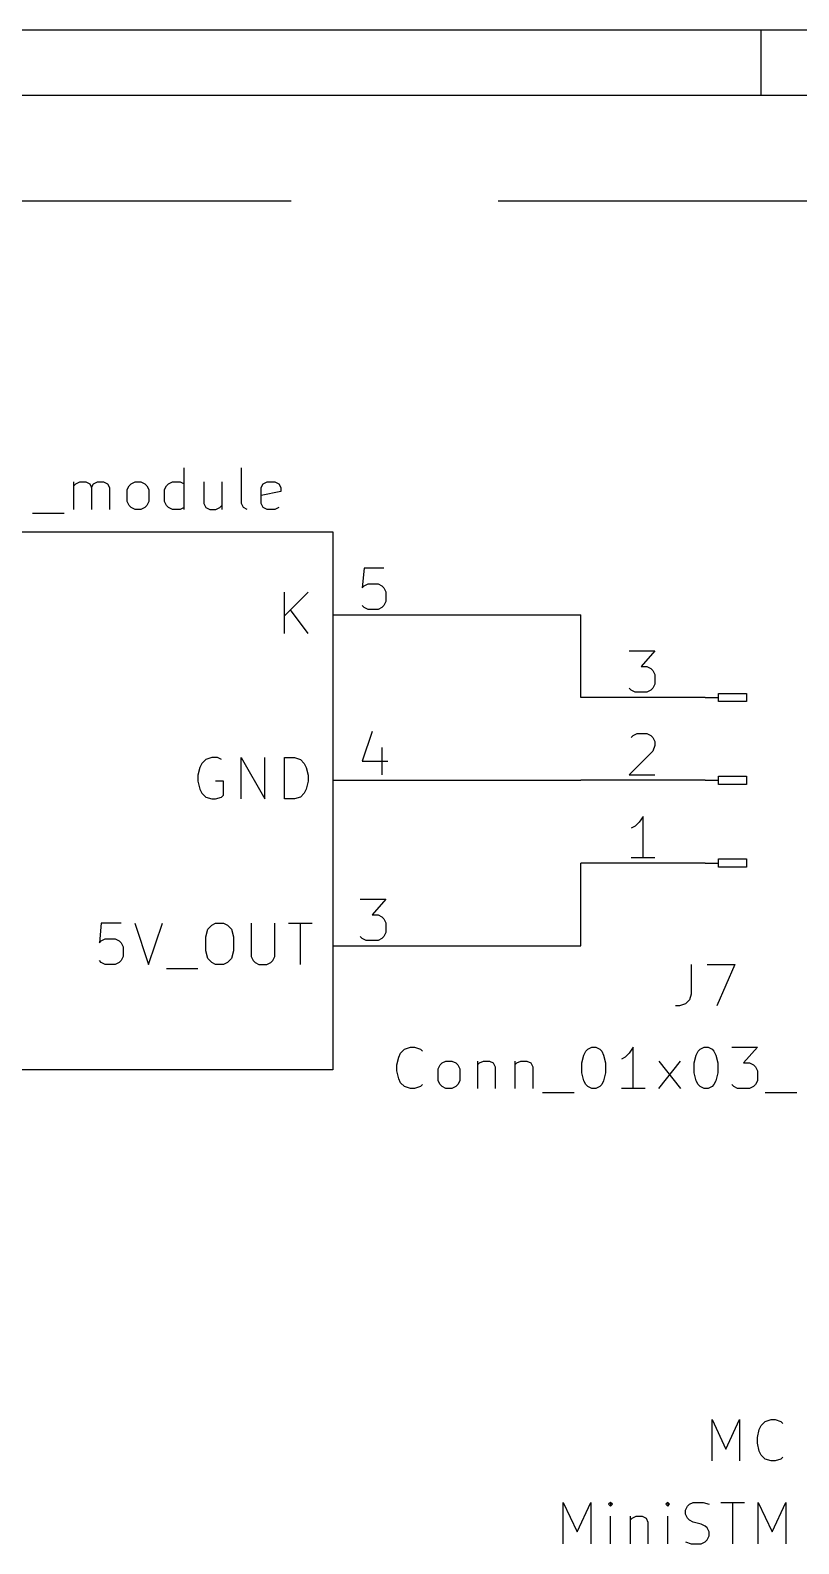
# Model space of a CAD drawing. Extents: x 0.4 to 16.1, y -11.3 to -0.4.
# Drawn here: x 7.385 to 8.313, y -2.223 to -0.394 of the extents above; entities that cross this region are included whole.
import ezdxf

# ---------------------------------------------------------------- set-up
doc = ezdxf.new("R2010")
doc.units = 0
doc.header["$MEASUREMENT"] = 0
doc.linetypes.add('DASHED', pattern=[0.75, 0.5, -0.25])
for name, color, linetype in [('BLUE3', 171, 'CONTINUOUS'), ('CYAN2', 4, 'CONTINUOUS'), ('GREEN3', 91, 'CONTINUOUS'), ('RED2', 1, 'CONTINUOUS'), ('RED3', 11, 'CONTINUOUS')]:
    doc.layers.add(name, color=color, linetype=linetype)

msp = doc.modelspace()

# ---------------------------------------------------------------- linework, layer by layer
at = {"layer": 'BLUE3', "linetype": 'DASHED'}
msp.add_line((6.45, -0.6), (10.15, -0.6), dxfattribs=at)
at = {"layer": 'CYAN2', "linetype": 'CONTINUOUS'}
for p, q in [((7.57068, -0.972618), (7.57068, -0.922618)), ((7.57068, -0.972618), (7.57068, -0.922618)), ((7.63973, -0.965472), (7.63973, -0.922618)), ((7.63973, -0.965472), (7.63973, -0.922618)), ((7.43735, -0.972618), (7.43735, -0.939283)), ((7.43735, -0.972618), (7.43735, -0.939283)), ((7.43735, -0.944047), (7.43973, -0.941665)), ((7.43735, -0.944047), (7.43973, -0.941665)), ((7.43973, -0.941665), (7.44449, -0.939283)), ((7.43973, -0.941665), (7.44449, -0.939283)), ((7.44449, -0.939283), (7.45163, -0.939283)), ((7.44449, -0.939283), (7.45163, -0.939283)), ((7.45163, -0.939283), (7.45639, -0.941665)), ((7.45163, -0.939283), (7.45639, -0.941665)), ((7.45639, -0.941665), (7.45878, -0.946425)), ((7.45639, -0.941665), (7.45878, -0.946425)), ((7.45878, -0.946425), (7.46116, -0.941665)), ((7.45878, -0.946425), (7.46116, -0.941665)), ((7.45878, -0.946425), (7.45878, -0.972618)), ((7.45878, -0.946425), (7.45878, -0.972618)), ((7.46116, -0.941665), (7.46592, -0.939283)), ((7.46116, -0.941665), (7.46592, -0.939283)), ((7.46592, -0.939283), (7.47306, -0.939283)), ((7.46592, -0.939283), (7.47306, -0.939283)), ((7.47306, -0.939283), (7.47782, -0.941665)), ((7.47306, -0.939283), (7.47782, -0.941665)), ((7.47782, -0.941665), (7.4802, -0.946425)), ((7.47782, -0.941665), (7.4802, -0.946425)), ((7.4802, -0.946425), (7.4802, -0.972618)), ((7.4802, -0.946425), (7.4802, -0.972618)), ((7.50163, -0.948807), (7.50401, -0.944047)), ((7.50163, -0.948807), (7.50401, -0.944047)), ((7.50163, -0.963094), (7.50163, -0.948807)), ((7.50163, -0.963094), (7.50163, -0.948807)), ((7.50401, -0.944047), (7.50639, -0.941665)), ((7.50401, -0.944047), (7.50639, -0.941665)), ((7.50639, -0.941665), (7.51116, -0.939283)), ((7.50639, -0.941665), (7.51116, -0.939283)), ((7.51116, -0.939283), (7.5183, -0.939283)), ((7.51116, -0.939283), (7.5183, -0.939283)), ((7.5183, -0.939283), (7.52306, -0.941665)), ((7.5183, -0.939283), (7.52306, -0.941665)), ((7.52306, -0.941665), (7.52544, -0.944047)), ((7.52306, -0.941665), (7.52544, -0.944047)), ((7.52544, -0.944047), (7.52782, -0.948807)), ((7.52544, -0.944047), (7.52782, -0.948807)), ((7.52782, -0.948807), (7.52782, -0.963094)), ((7.52782, -0.948807), (7.52782, -0.963094)), ((7.54687, -0.948807), (7.54925, -0.944047)), ((7.54687, -0.948807), (7.54925, -0.944047)), ((7.54687, -0.963094), (7.54687, -0.948807)), ((7.54687, -0.963094), (7.54687, -0.948807)), ((7.54925, -0.944047), (7.55163, -0.941665)), ((7.54925, -0.944047), (7.55163, -0.941665)), ((7.55163, -0.941665), (7.55639, -0.939283)), ((7.55163, -0.941665), (7.55639, -0.939283)), ((7.55639, -0.939283), (7.56592, -0.939283)), ((7.55639, -0.939283), (7.56592, -0.939283)), ((7.56592, -0.939283), (7.57068, -0.941665)), ((7.56592, -0.939283), (7.57068, -0.941665)), ((7.59449, -0.939283), (7.59449, -0.965472)), ((7.59449, -0.939283), (7.59449, -0.965472)), ((7.61592, -0.939283), (7.61592, -0.972618)), ((7.61592, -0.939283), (7.61592, -0.972618)), ((7.66354, -0.946425), (7.66592, -0.941665)), ((7.66354, -0.946425), (7.66592, -0.941665)), ((7.66354, -0.965472), (7.66354, -0.946425)), ((7.66354, -0.965472), (7.66354, -0.946425)), ((7.66592, -0.941665), (7.67068, -0.939283)), ((7.66592, -0.941665), (7.67068, -0.939283)), ((7.67068, -0.939283), (7.6802, -0.939283)), ((7.67068, -0.939283), (7.6802, -0.939283)), ((7.6802, -0.939283), (7.68496, -0.941665)), ((7.6802, -0.939283), (7.68496, -0.941665)), ((7.68496, -0.941665), (7.68735, -0.946425)), ((7.68496, -0.941665), (7.68735, -0.946425)), ((7.68735, -0.946425), (7.68735, -0.951189)), ((7.68735, -0.946425), (7.68735, -0.951189)), ((7.50401, -0.967854), (7.50163, -0.963094)), ((7.50401, -0.967854), (7.50163, -0.963094)), ((7.50639, -0.970236), (7.50401, -0.967854)), ((7.50639, -0.970236), (7.50401, -0.967854)), ((7.52544, -0.967854), (7.52306, -0.970236)), ((7.52544, -0.967854), (7.52306, -0.970236)), ((7.52782, -0.963094), (7.52544, -0.967854)), ((7.52782, -0.963094), (7.52544, -0.967854)), ((7.54925, -0.967854), (7.54687, -0.963094)), ((7.54925, -0.967854), (7.54687, -0.963094)), ((7.55163, -0.970236), (7.54925, -0.967854)), ((7.55163, -0.970236), (7.54925, -0.967854)), ((7.59449, -0.965472), (7.59687, -0.970236)), ((7.59449, -0.965472), (7.59687, -0.970236)), ((7.61354, -0.970236), (7.61592, -0.967854)), ((7.61354, -0.970236), (7.61592, -0.967854)), ((7.64211, -0.970236), (7.63973, -0.965472)), ((7.64211, -0.970236), (7.63973, -0.965472)), ((7.68735, -0.951189), (7.66354, -0.955949)), ((7.68735, -0.951189), (7.66354, -0.955949)), ((7.66592, -0.970236), (7.66354, -0.965472)), ((7.66592, -0.970236), (7.66354, -0.965472)), ((7.38735, -0.977378), (7.42544, -0.977378)), ((7.38735, -0.977378), (7.42544, -0.977378)), ((7.51116, -0.972618), (7.50639, -0.970236)), ((7.51116, -0.972618), (7.50639, -0.970236)), ((7.5183, -0.972618), (7.51116, -0.972618)), ((7.5183, -0.972618), (7.51116, -0.972618)), ((7.52306, -0.970236), (7.5183, -0.972618)), ((7.52306, -0.970236), (7.5183, -0.972618)), ((7.55639, -0.972618), (7.55163, -0.970236)), ((7.55639, -0.972618), (7.55163, -0.970236)), ((7.56592, -0.972618), (7.55639, -0.972618)), ((7.56592, -0.972618), (7.55639, -0.972618)), ((7.57068, -0.970236), (7.56592, -0.972618)), ((7.57068, -0.970236), (7.56592, -0.972618)), ((7.59687, -0.970236), (7.60163, -0.972618)), ((7.59687, -0.970236), (7.60163, -0.972618)), ((7.60163, -0.972618), (7.60878, -0.972618)), ((7.60163, -0.972618), (7.60878, -0.972618)), ((7.60878, -0.972618), (7.61354, -0.970236)), ((7.60878, -0.972618), (7.61354, -0.970236)), ((7.64687, -0.972618), (7.64211, -0.970236)), ((7.64687, -0.972618), (7.64211, -0.970236)), ((7.67068, -0.972618), (7.66592, -0.970236)), ((7.67068, -0.972618), (7.66592, -0.970236)), ((7.6802, -0.972618), (7.67068, -0.972618)), ((7.6802, -0.972618), (7.67068, -0.972618)), ((7.68496, -0.970236), (7.6802, -0.972618)), ((7.68496, -0.970236), (7.6802, -0.972618)), ((7.6919, -1.12262), (7.6919, -1.07262)), ((7.72047, -1.07262), (7.6919, -1.10119)), ((7.6919, -1.12262), (7.6919, -1.07262)), ((7.72047, -1.07262), (7.6919, -1.10119)), ((7.72047, -1.12262), (7.69905, -1.09405)), ((7.72047, -1.12262), (7.69905, -1.09405)), ((7.5919, -1.27976), (7.58952, -1.28452)), ((7.5919, -1.27976), (7.58952, -1.28452)), ((7.59667, -1.275), (7.5919, -1.27976)), ((7.59667, -1.275), (7.5919, -1.27976)), ((7.60381, -1.27262), (7.59667, -1.275)), ((7.60381, -1.27262), (7.59667, -1.275)), ((7.61095, -1.27262), (7.60381, -1.27262)), ((7.61095, -1.27262), (7.60381, -1.27262)), ((7.61571, -1.275), (7.61095, -1.27262)), ((7.61571, -1.275), (7.61095, -1.27262)), ((7.63952, -1.32262), (7.63952, -1.27262)), ((7.63952, -1.27262), (7.66809, -1.32262)), ((7.63952, -1.32262), (7.63952, -1.27262)), ((7.63952, -1.27262), (7.66809, -1.32262)), ((7.66809, -1.32262), (7.66809, -1.27262)), ((7.66809, -1.32262), (7.66809, -1.27262)), ((7.6919, -1.32262), (7.6919, -1.27262)), ((7.6919, -1.27262), (7.70381, -1.27262)), ((7.6919, -1.32262), (7.6919, -1.27262)), ((7.6919, -1.27262), (7.70381, -1.27262)), ((7.70381, -1.27262), (7.71095, -1.275)), ((7.70381, -1.27262), (7.71095, -1.275)), ((7.71095, -1.275), (7.71571, -1.27976)), ((7.71095, -1.275), (7.71571, -1.27976)), ((7.71571, -1.27976), (7.71809, -1.28452)), ((7.71571, -1.27976), (7.71809, -1.28452)), ((7.58952, -1.28452), (7.58714, -1.29405)), ((7.58952, -1.28452), (7.58714, -1.29405)), ((7.58714, -1.29405), (7.58714, -1.30119)), ((7.58714, -1.29405), (7.58714, -1.30119)), ((7.71809, -1.28452), (7.72047, -1.29405)), ((7.71809, -1.28452), (7.72047, -1.29405)), ((7.72047, -1.29405), (7.72047, -1.30119)), ((7.72047, -1.29405), (7.72047, -1.30119)), ((7.58714, -1.30119), (7.58952, -1.31071)), ((7.58714, -1.30119), (7.58952, -1.31071)), ((7.58952, -1.31071), (7.5919, -1.31547)), ((7.58952, -1.31071), (7.5919, -1.31547)), ((7.5919, -1.31547), (7.59667, -1.32024)), ((7.5919, -1.31547), (7.59667, -1.32024)), ((7.61809, -1.30119), (7.60857, -1.30119)), ((7.61809, -1.30119), (7.60857, -1.30119)), ((7.61809, -1.31785), (7.61809, -1.30119)), ((7.61809, -1.31785), (7.61809, -1.30119)), ((7.71571, -1.31547), (7.71095, -1.32024)), ((7.71571, -1.31547), (7.71095, -1.32024)), ((7.71809, -1.31071), (7.71571, -1.31547)), ((7.71809, -1.31071), (7.71571, -1.31547)), ((7.72047, -1.30119), (7.71809, -1.31071)), ((7.72047, -1.30119), (7.71809, -1.31071)), ((7.59667, -1.32024), (7.60381, -1.32262)), ((7.59667, -1.32024), (7.60381, -1.32262)), ((7.60381, -1.32262), (7.60857, -1.32262)), ((7.60381, -1.32262), (7.60857, -1.32262)), ((7.60857, -1.32262), (7.61571, -1.32024)), ((7.60857, -1.32262), (7.61571, -1.32024)), ((7.61571, -1.32024), (7.61809, -1.31785)), ((7.61571, -1.32024), (7.61809, -1.31785)), ((7.70381, -1.32262), (7.6919, -1.32262)), ((7.70381, -1.32262), (7.6919, -1.32262)), ((7.71095, -1.32024), (7.70381, -1.32262)), ((7.71095, -1.32024), (7.70381, -1.32262)), ((7.47047, -1.47262), (7.46809, -1.49643)), ((7.47047, -1.47262), (7.46809, -1.49643)), ((7.49428, -1.47262), (7.47047, -1.47262)), ((7.49428, -1.47262), (7.47047, -1.47262)), ((7.51095, -1.47262), (7.52762, -1.52262)), ((7.51095, -1.47262), (7.52762, -1.52262)), ((7.52762, -1.52262), (7.54428, -1.47262)), ((7.52762, -1.52262), (7.54428, -1.47262)), ((7.59667, -1.48928), (7.59905, -1.47976)), ((7.59667, -1.48928), (7.59905, -1.47976)), ((7.59905, -1.47976), (7.60381, -1.475)), ((7.59905, -1.47976), (7.60381, -1.475)), ((7.60381, -1.475), (7.60857, -1.47262)), ((7.60381, -1.475), (7.60857, -1.47262)), ((7.60857, -1.47262), (7.61809, -1.47262)), ((7.60857, -1.47262), (7.61809, -1.47262)), ((7.61809, -1.47262), (7.62285, -1.475)), ((7.61809, -1.47262), (7.62285, -1.475)), ((7.62285, -1.475), (7.62762, -1.47976)), ((7.62285, -1.475), (7.62762, -1.47976)), ((7.62762, -1.47976), (7.63, -1.48928)), ((7.62762, -1.47976), (7.63, -1.48928)), ((7.65143, -1.47262), (7.65143, -1.51309)), ((7.65143, -1.47262), (7.65143, -1.51309)), ((7.68, -1.51309), (7.68, -1.47262)), ((7.68, -1.51309), (7.68, -1.47262)), ((7.69667, -1.47262), (7.72524, -1.47262)), ((7.69667, -1.47262), (7.72524, -1.47262)), ((7.71095, -1.52262), (7.71095, -1.47262)), ((7.71095, -1.52262), (7.71095, -1.47262)), ((7.46809, -1.49643), (7.47047, -1.49405)), ((7.46809, -1.49643), (7.47047, -1.49405)), ((7.47047, -1.49405), (7.47524, -1.49167)), ((7.47047, -1.49405), (7.47524, -1.49167)), ((7.47524, -1.49167), (7.48714, -1.49167)), ((7.47524, -1.49167), (7.48714, -1.49167)), ((7.48714, -1.49167), (7.4919, -1.49405)), ((7.48714, -1.49167), (7.4919, -1.49405)), ((7.4919, -1.49405), (7.49428, -1.49643)), ((7.4919, -1.49405), (7.49428, -1.49643)), ((7.49428, -1.49643), (7.49667, -1.50119)), ((7.49428, -1.49643), (7.49667, -1.50119)), ((7.59667, -1.50595), (7.59667, -1.48928)), ((7.59667, -1.50595), (7.59667, -1.48928)), ((7.63, -1.48928), (7.63, -1.50595)), ((7.63, -1.48928), (7.63, -1.50595)), ((7.47047, -1.52024), (7.46809, -1.51785)), ((7.47047, -1.52024), (7.46809, -1.51785)), ((7.49428, -1.51785), (7.4919, -1.52024)), ((7.49428, -1.51785), (7.4919, -1.52024)), ((7.49667, -1.51309), (7.49428, -1.51785)), ((7.49667, -1.51309), (7.49428, -1.51785)), ((7.49667, -1.50119), (7.49667, -1.51309)), ((7.49667, -1.50119), (7.49667, -1.51309)), ((7.59905, -1.51547), (7.59667, -1.50595)), ((7.59905, -1.51547), (7.59667, -1.50595)), ((7.60381, -1.52024), (7.59905, -1.51547)), ((7.60381, -1.52024), (7.59905, -1.51547)), ((7.62762, -1.51547), (7.62285, -1.52024)), ((7.62762, -1.51547), (7.62285, -1.52024)), ((7.63, -1.50595), (7.62762, -1.51547)), ((7.63, -1.50595), (7.62762, -1.51547)), ((7.65143, -1.51309), (7.65381, -1.51785)), ((7.65143, -1.51309), (7.65381, -1.51785)), ((7.65381, -1.51785), (7.65619, -1.52024)), ((7.65381, -1.51785), (7.65619, -1.52024)), ((7.67524, -1.52024), (7.67762, -1.51785)), ((7.67524, -1.52024), (7.67762, -1.51785)), ((7.67762, -1.51785), (7.68, -1.51309)), ((7.67762, -1.51785), (7.68, -1.51309)), ((7.47524, -1.52262), (7.47047, -1.52024)), ((7.47524, -1.52262), (7.47047, -1.52024)), ((7.48714, -1.52262), (7.47524, -1.52262)), ((7.48714, -1.52262), (7.47524, -1.52262)), ((7.4919, -1.52024), (7.48714, -1.52262)), ((7.4919, -1.52024), (7.48714, -1.52262)), ((7.54905, -1.52738), (7.58714, -1.52738)), ((7.54905, -1.52738), (7.58714, -1.52738)), ((7.60857, -1.52262), (7.60381, -1.52024)), ((7.60857, -1.52262), (7.60381, -1.52024)), ((7.61809, -1.52262), (7.60857, -1.52262)), ((7.61809, -1.52262), (7.60857, -1.52262)), ((7.62285, -1.52024), (7.61809, -1.52262)), ((7.62285, -1.52024), (7.61809, -1.52262)), ((7.65619, -1.52024), (7.66095, -1.52262)), ((7.65619, -1.52024), (7.66095, -1.52262)), ((7.66095, -1.52262), (7.67047, -1.52262)), ((7.66095, -1.52262), (7.67047, -1.52262)), ((7.67047, -1.52262), (7.67524, -1.52024)), ((7.67047, -1.52262), (7.67524, -1.52024)), ((8.18333, -1.52262), (8.18333, -1.55833)), ((8.18333, -1.52262), (8.18333, -1.55833)), ((8.20237, -1.52262), (8.23571, -1.52262)), ((8.20237, -1.52262), (8.23571, -1.52262)), ((8.23571, -1.52262), (8.21428, -1.57262)), ((8.23571, -1.52262), (8.21428, -1.57262)), ((8.16904, -1.57262), (8.16428, -1.57262)), ((8.16904, -1.57262), (8.16428, -1.57262)), ((8.17619, -1.57024), (8.16904, -1.57262)), ((8.17619, -1.57024), (8.16904, -1.57262)), ((8.18094, -1.56547), (8.17619, -1.57024)), ((8.18094, -1.56547), (8.17619, -1.57024)), ((8.18333, -1.55833), (8.18094, -1.56547)), ((8.18333, -1.55833), (8.18094, -1.56547)), ((7.83214, -1.62976), (7.8369, -1.625)), ((7.83214, -1.62976), (7.8369, -1.625)), ((7.8369, -1.625), (7.84404, -1.62262)), ((7.8369, -1.625), (7.84404, -1.62262)), ((7.84404, -1.62262), (7.8488, -1.62262)), ((7.84404, -1.62262), (7.8488, -1.62262)), ((7.8488, -1.62262), (7.85594, -1.625)), ((7.8488, -1.62262), (7.85594, -1.625)), ((7.85594, -1.625), (7.85833, -1.62738)), ((7.85594, -1.625), (7.85833, -1.62738)), ((8.05357, -1.63214), (8.05594, -1.62738)), ((8.05357, -1.63214), (8.05594, -1.62738)), ((8.05594, -1.62738), (8.05833, -1.625)), ((8.05594, -1.62738), (8.05833, -1.625)), ((8.05833, -1.625), (8.06309, -1.62262)), ((8.05833, -1.625), (8.06309, -1.62262)), ((8.06309, -1.62262), (8.06785, -1.62262)), ((8.06309, -1.62262), (8.06785, -1.62262)), ((8.06785, -1.62262), (8.07261, -1.625)), ((8.06785, -1.62262), (8.07261, -1.625)), ((8.07261, -1.625), (8.075, -1.62738)), ((8.07261, -1.625), (8.075, -1.62738)), ((8.075, -1.62738), (8.07737, -1.63214)), ((8.075, -1.62738), (8.07737, -1.63214)), ((8.11309, -1.62262), (8.10833, -1.62976)), ((8.11309, -1.62262), (8.10833, -1.62976)), ((8.11309, -1.67262), (8.11309, -1.62262)), ((8.11309, -1.67262), (8.11309, -1.62262)), ((8.18928, -1.63214), (8.19166, -1.62738)), ((8.18928, -1.63214), (8.19166, -1.62738)), ((8.19166, -1.62738), (8.19404, -1.625)), ((8.19166, -1.62738), (8.19404, -1.625)), ((8.19404, -1.625), (8.1988, -1.62262)), ((8.19404, -1.625), (8.1988, -1.62262)), ((8.1988, -1.62262), (8.20357, -1.62262)), ((8.1988, -1.62262), (8.20357, -1.62262)), ((8.20357, -1.62262), (8.20833, -1.625)), ((8.20357, -1.62262), (8.20833, -1.625)), ((8.20833, -1.625), (8.21071, -1.62738)), ((8.20833, -1.625), (8.21071, -1.62738)), ((8.21071, -1.62738), (8.21309, -1.63214)), ((8.21071, -1.62738), (8.21309, -1.63214)), ((8.23214, -1.62262), (8.26309, -1.62262)), ((8.23214, -1.62262), (8.26309, -1.62262)), ((8.26309, -1.62262), (8.24642, -1.64167)), ((8.26309, -1.62262), (8.24642, -1.64167)), ((7.82737, -1.64405), (7.82976, -1.63452)), ((7.82737, -1.64405), (7.82976, -1.63452)), ((7.82737, -1.65119), (7.82737, -1.64405)), ((7.82737, -1.65119), (7.82737, -1.64405)), ((7.82976, -1.63452), (7.83214, -1.62976)), ((7.82976, -1.63452), (7.83214, -1.62976)), ((7.87737, -1.64881), (7.87976, -1.64405)), ((7.87737, -1.64881), (7.87976, -1.64405)), ((7.87976, -1.64405), (7.88214, -1.64167)), ((7.87976, -1.64405), (7.88214, -1.64167)), ((7.88214, -1.64167), (7.8869, -1.63928)), ((7.88214, -1.64167), (7.8869, -1.63928)), ((7.8869, -1.63928), (7.89404, -1.63928)), ((7.8869, -1.63928), (7.89404, -1.63928)), ((7.89404, -1.63928), (7.8988, -1.64167)), ((7.89404, -1.63928), (7.8988, -1.64167)), ((7.8988, -1.64167), (7.90119, -1.64405)), ((7.8988, -1.64167), (7.90119, -1.64405)), ((7.90119, -1.64405), (7.90357, -1.64881)), ((7.90119, -1.64405), (7.90357, -1.64881)), ((7.925, -1.63928), (7.925, -1.67262)), ((7.925, -1.63928), (7.925, -1.67262)), ((7.925, -1.64405), (7.92737, -1.64167)), ((7.925, -1.64405), (7.92737, -1.64167)), ((7.92737, -1.64167), (7.93214, -1.63928)), ((7.92737, -1.64167), (7.93214, -1.63928)), ((7.93214, -1.63928), (7.93928, -1.63928)), ((7.93214, -1.63928), (7.93928, -1.63928)), ((7.93928, -1.63928), (7.94404, -1.64167)), ((7.93928, -1.63928), (7.94404, -1.64167)), ((7.94404, -1.64167), (7.94642, -1.64643)), ((7.94404, -1.64167), (7.94642, -1.64643)), ((7.97023, -1.63928), (7.97023, -1.67262)), ((7.97023, -1.63928), (7.97023, -1.67262)), ((7.97023, -1.64405), (7.97261, -1.64167)), ((7.97023, -1.64405), (7.97261, -1.64167)), ((7.97261, -1.64167), (7.97737, -1.63928)), ((7.97261, -1.64167), (7.97737, -1.63928)), ((7.97737, -1.63928), (7.98452, -1.63928)), ((7.97737, -1.63928), (7.98452, -1.63928)), ((7.98452, -1.63928), (7.98928, -1.64167)), ((7.98452, -1.63928), (7.98928, -1.64167)), ((7.98928, -1.64167), (7.99166, -1.64643)), ((7.98928, -1.64167), (7.99166, -1.64643)), ((8.05119, -1.64167), (8.05357, -1.63214)), ((8.05119, -1.64167), (8.05357, -1.63214)), ((8.05119, -1.65357), (8.05119, -1.64167)), ((8.05119, -1.65357), (8.05119, -1.64167)), ((8.07737, -1.63214), (8.07976, -1.64167)), ((8.07737, -1.63214), (8.07976, -1.64167)), ((8.07976, -1.64167), (8.07976, -1.65357)), ((8.07976, -1.64167), (8.07976, -1.65357)), ((8.10357, -1.63452), (8.0988, -1.6369)), ((8.10357, -1.63452), (8.0988, -1.6369)), ((8.10833, -1.62976), (8.10357, -1.63452)), ((8.10833, -1.62976), (8.10357, -1.63452)), ((8.14404, -1.67262), (8.17023, -1.63928)), ((8.14404, -1.63928), (8.17023, -1.67262)), ((8.14404, -1.67262), (8.17023, -1.63928)), ((8.14404, -1.63928), (8.17023, -1.67262)), ((8.1869, -1.64167), (8.18928, -1.63214)), ((8.1869, -1.64167), (8.18928, -1.63214)), ((8.1869, -1.65357), (8.1869, -1.64167)), ((8.1869, -1.65357), (8.1869, -1.64167)), ((8.21309, -1.63214), (8.21547, -1.64167)), ((8.21309, -1.63214), (8.21547, -1.64167)), ((8.21547, -1.64167), (8.21547, -1.65357)), ((8.21547, -1.64167), (8.21547, -1.65357)), ((8.24642, -1.64167), (8.25357, -1.64167)), ((8.24642, -1.64167), (8.25357, -1.64167)), ((8.25357, -1.64167), (8.25833, -1.64405)), ((8.25357, -1.64167), (8.25833, -1.64405)), ((8.25833, -1.64405), (8.26071, -1.64643)), ((8.25833, -1.64405), (8.26071, -1.64643)), ((7.82976, -1.66071), (7.82737, -1.65119)), ((7.82976, -1.66071), (7.82737, -1.65119)), ((7.83214, -1.66547), (7.82976, -1.66071)), ((7.83214, -1.66547), (7.82976, -1.66071)), ((7.87737, -1.66309), (7.87737, -1.64881)), ((7.87737, -1.66309), (7.87737, -1.64881)), ((7.87976, -1.66785), (7.87737, -1.66309)), ((7.87976, -1.66785), (7.87737, -1.66309)), ((7.90357, -1.66309), (7.90119, -1.66785)), ((7.90357, -1.66309), (7.90119, -1.66785)), ((7.90357, -1.64881), (7.90357, -1.66309)), ((7.90357, -1.64881), (7.90357, -1.66309)), ((7.94642, -1.64643), (7.94642, -1.67262)), ((7.94642, -1.64643), (7.94642, -1.67262)), ((7.99166, -1.64643), (7.99166, -1.67262)), ((7.99166, -1.64643), (7.99166, -1.67262)), ((8.05357, -1.66309), (8.05119, -1.65357)), ((8.05357, -1.66309), (8.05119, -1.65357)), ((8.05594, -1.66785), (8.05357, -1.66309)), ((8.05594, -1.66785), (8.05357, -1.66309)), ((8.07737, -1.66309), (8.075, -1.66785)), ((8.07737, -1.66309), (8.075, -1.66785)), ((8.07976, -1.65357), (8.07737, -1.66309)), ((8.07976, -1.65357), (8.07737, -1.66309)), ((8.18928, -1.66309), (8.1869, -1.65357)), ((8.18928, -1.66309), (8.1869, -1.65357)), ((8.19166, -1.66785), (8.18928, -1.66309)), ((8.19166, -1.66785), (8.18928, -1.66309)), ((8.21309, -1.66309), (8.21071, -1.66785)), ((8.21309, -1.66309), (8.21071, -1.66785)), ((8.21547, -1.65357), (8.21309, -1.66309)), ((8.21547, -1.65357), (8.21309, -1.66309)), ((8.26071, -1.64643), (8.26309, -1.65119)), ((8.26071, -1.64643), (8.26309, -1.65119)), ((8.26309, -1.66309), (8.26071, -1.66785)), ((8.26309, -1.66309), (8.26071, -1.66785)), ((8.26309, -1.65119), (8.26309, -1.66309)), ((8.26309, -1.65119), (8.26309, -1.66309)), ((7.8369, -1.67024), (7.83214, -1.66547)), ((7.8369, -1.67024), (7.83214, -1.66547)), ((7.84404, -1.67262), (7.8369, -1.67024)), ((7.84404, -1.67262), (7.8369, -1.67024)), ((7.8488, -1.67262), (7.84404, -1.67262)), ((7.8488, -1.67262), (7.84404, -1.67262)), ((7.85594, -1.67024), (7.8488, -1.67262)), ((7.85594, -1.67024), (7.8488, -1.67262)), ((7.85833, -1.66785), (7.85594, -1.67024)), ((7.85833, -1.66785), (7.85594, -1.67024)), ((7.88214, -1.67024), (7.87976, -1.66785)), ((7.88214, -1.67024), (7.87976, -1.66785)), ((7.8869, -1.67262), (7.88214, -1.67024)), ((7.8869, -1.67262), (7.88214, -1.67024)), ((7.89404, -1.67262), (7.8869, -1.67262)), ((7.89404, -1.67262), (7.8869, -1.67262)), ((7.8988, -1.67024), (7.89404, -1.67262)), ((7.8988, -1.67024), (7.89404, -1.67262)), ((7.90119, -1.66785), (7.8988, -1.67024)), ((7.90119, -1.66785), (7.8988, -1.67024)), ((8.00357, -1.67738), (8.04166, -1.67738)), ((8.00357, -1.67738), (8.04166, -1.67738)), ((8.05833, -1.67024), (8.05594, -1.66785)), ((8.05833, -1.67024), (8.05594, -1.66785)), ((8.06309, -1.67262), (8.05833, -1.67024)), ((8.06309, -1.67262), (8.05833, -1.67024)), ((8.06785, -1.67262), (8.06309, -1.67262)), ((8.06785, -1.67262), (8.06309, -1.67262)), ((8.07261, -1.67024), (8.06785, -1.67262)), ((8.07261, -1.67024), (8.06785, -1.67262)), ((8.075, -1.66785), (8.07261, -1.67024)), ((8.075, -1.66785), (8.07261, -1.67024)), ((8.12737, -1.67262), (8.0988, -1.67262)), ((8.12737, -1.67262), (8.0988, -1.67262)), ((8.19404, -1.67024), (8.19166, -1.66785)), ((8.19404, -1.67024), (8.19166, -1.66785)), ((8.1988, -1.67262), (8.19404, -1.67024)), ((8.1988, -1.67262), (8.19404, -1.67024)), ((8.20357, -1.67262), (8.1988, -1.67262)), ((8.20357, -1.67262), (8.1988, -1.67262)), ((8.20833, -1.67024), (8.20357, -1.67262)), ((8.20833, -1.67024), (8.20357, -1.67262)), ((8.21071, -1.66785), (8.20833, -1.67024)), ((8.21071, -1.66785), (8.20833, -1.67024)), ((8.23452, -1.67024), (8.23214, -1.66785)), ((8.23452, -1.67024), (8.23214, -1.66785)), ((8.23928, -1.67262), (8.23452, -1.67024)), ((8.23928, -1.67262), (8.23452, -1.67024)), ((8.25357, -1.67262), (8.23928, -1.67262)), ((8.25357, -1.67262), (8.23928, -1.67262)), ((8.25833, -1.67024), (8.25357, -1.67262)), ((8.25833, -1.67024), (8.25357, -1.67262)), ((8.26071, -1.66785), (8.25833, -1.67024)), ((8.26071, -1.66785), (8.25833, -1.67024)), ((8.27261, -1.67738), (8.31071, -1.67738)), ((8.27261, -1.67738), (8.31071, -1.67738)), ((8.20833, -2.12261), (8.20833, -2.07261)), ((8.20833, -2.07261), (8.225, -2.10833)), ((8.20833, -2.12261), (8.20833, -2.07261)), ((8.20833, -2.07261), (8.225, -2.10833)), ((8.225, -2.10833), (8.24167, -2.07261)), ((8.225, -2.10833), (8.24167, -2.07261)), ((8.24167, -2.07261), (8.24167, -2.12261)), ((8.24167, -2.07261), (8.24167, -2.12261)), ((8.26309, -2.09404), (8.26547, -2.08452)), ((8.26309, -2.09404), (8.26547, -2.08452)), ((8.26547, -2.08452), (8.26785, -2.07976)), ((8.26547, -2.08452), (8.26785, -2.07976)), ((8.26785, -2.07976), (8.27262, -2.075)), ((8.26785, -2.07976), (8.27262, -2.075)), ((8.27262, -2.075), (8.27976, -2.07261)), ((8.27262, -2.075), (8.27976, -2.07261)), ((8.27976, -2.07261), (8.28452, -2.07261)), ((8.27976, -2.07261), (8.28452, -2.07261)), ((8.28452, -2.07261), (8.29167, -2.075)), ((8.28452, -2.07261), (8.29167, -2.075)), ((8.29167, -2.075), (8.29405, -2.07737)), ((8.29167, -2.075), (8.29405, -2.07737)), ((8.26309, -2.10119), (8.26309, -2.09404)), ((8.26309, -2.10119), (8.26309, -2.09404)), ((8.26547, -2.11071), (8.26309, -2.10119)), ((8.26547, -2.11071), (8.26309, -2.10119)), ((8.26785, -2.11547), (8.26547, -2.11071)), ((8.26785, -2.11547), (8.26547, -2.11071)), ((8.27262, -2.12023), (8.26785, -2.11547)), ((8.27262, -2.12023), (8.26785, -2.11547)), ((8.27976, -2.12261), (8.27262, -2.12023)), ((8.27976, -2.12261), (8.27262, -2.12023)), ((8.29167, -2.12023), (8.28452, -2.12261)), ((8.29167, -2.12023), (8.28452, -2.12261)), ((8.29405, -2.11785), (8.29167, -2.12023)), ((8.29405, -2.11785), (8.29167, -2.12023)), ((8.28452, -2.12261), (8.27976, -2.12261)), ((8.28452, -2.12261), (8.27976, -2.12261)), ((8.02857, -2.22261), (8.02857, -2.17261)), ((8.02857, -2.17261), (8.04524, -2.20833)), ((8.02857, -2.22261), (8.02857, -2.17261)), ((8.02857, -2.17261), (8.04524, -2.20833)), ((8.04524, -2.20833), (8.0619, -2.17261)), ((8.04524, -2.20833), (8.0619, -2.17261)), ((8.0619, -2.17261), (8.0619, -2.22261)), ((8.0619, -2.17261), (8.0619, -2.22261)), ((8.08571, -2.17261), (8.08333, -2.175)), ((8.08571, -2.17261), (8.08333, -2.175)), ((8.08333, -2.175), (8.08571, -2.17737)), ((8.08333, -2.175), (8.08571, -2.17737)), ((8.08809, -2.175), (8.08571, -2.17261)), ((8.08571, -2.17261), (8.08571, -2.17737)), ((8.08809, -2.175), (8.08571, -2.17261)), ((8.08571, -2.17261), (8.08571, -2.17737)), ((8.08571, -2.17737), (8.08809, -2.175)), ((8.08571, -2.17737), (8.08809, -2.175)), ((8.15476, -2.17261), (8.15238, -2.175)), ((8.15476, -2.17261), (8.15238, -2.175)), ((8.15238, -2.175), (8.15476, -2.17737)), ((8.15238, -2.175), (8.15476, -2.17737)), ((8.15714, -2.175), (8.15476, -2.17261)), ((8.15476, -2.17261), (8.15476, -2.17737)), ((8.15714, -2.175), (8.15476, -2.17261)), ((8.15476, -2.17261), (8.15476, -2.17737)), ((8.15476, -2.17737), (8.15714, -2.175)), ((8.15476, -2.17737), (8.15714, -2.175)), ((8.17857, -2.17737), (8.18095, -2.175)), ((8.17857, -2.17737), (8.18095, -2.175)), ((8.18095, -2.175), (8.18571, -2.17261)), ((8.18095, -2.175), (8.18571, -2.17261)), ((8.18571, -2.17261), (8.19762, -2.17261)), ((8.18571, -2.17261), (8.19762, -2.17261)), ((8.19762, -2.17261), (8.20476, -2.175)), ((8.19762, -2.17261), (8.20476, -2.175)), ((8.21905, -2.17261), (8.24762, -2.17261)), ((8.21905, -2.17261), (8.24762, -2.17261)), ((8.23333, -2.22261), (8.23333, -2.17261)), ((8.23333, -2.22261), (8.23333, -2.17261)), ((8.26428, -2.22261), (8.26428, -2.17261)), ((8.26428, -2.17261), (8.28095, -2.20833)), ((8.26428, -2.22261), (8.26428, -2.17261)), ((8.26428, -2.17261), (8.28095, -2.20833)), ((8.28095, -2.20833), (8.29762, -2.17261)), ((8.28095, -2.20833), (8.29762, -2.17261)), ((8.29762, -2.17261), (8.29762, -2.22261)), ((8.29762, -2.17261), (8.29762, -2.22261)), ((8.08571, -2.22261), (8.08571, -2.18928)), ((8.08571, -2.22261), (8.08571, -2.18928)), ((8.10952, -2.18928), (8.10952, -2.22261)), ((8.10952, -2.18928), (8.10952, -2.22261)), ((8.10952, -2.19404), (8.1119, -2.19166)), ((8.10952, -2.19404), (8.1119, -2.19166)), ((8.1119, -2.19166), (8.11667, -2.18928)), ((8.1119, -2.19166), (8.11667, -2.18928)), ((8.11667, -2.18928), (8.12381, -2.18928)), ((8.11667, -2.18928), (8.12381, -2.18928)), ((8.12381, -2.18928), (8.12857, -2.19166)), ((8.12381, -2.18928), (8.12857, -2.19166)), ((8.12857, -2.19166), (8.13095, -2.19642)), ((8.12857, -2.19166), (8.13095, -2.19642)), ((8.15476, -2.22261), (8.15476, -2.18928)), ((8.15476, -2.22261), (8.15476, -2.18928)), ((8.17619, -2.18214), (8.17857, -2.17737)), ((8.17619, -2.18214), (8.17857, -2.17737)), ((8.17619, -2.1869), (8.17619, -2.18214)), ((8.17619, -2.1869), (8.17619, -2.18214)), ((8.17857, -2.19166), (8.17619, -2.1869)), ((8.17857, -2.19166), (8.17619, -2.1869)), ((8.18095, -2.19404), (8.17857, -2.19166)), ((8.18095, -2.19404), (8.17857, -2.19166)), ((8.18571, -2.19642), (8.18095, -2.19404)), ((8.18571, -2.19642), (8.18095, -2.19404)), ((8.13095, -2.19642), (8.13095, -2.22261)), ((8.13095, -2.19642), (8.13095, -2.22261)), ((8.19524, -2.1988), (8.18571, -2.19642)), ((8.19524, -2.1988), (8.18571, -2.19642)), ((8.2, -2.20119), (8.19524, -2.1988)), ((8.2, -2.20119), (8.19524, -2.1988)), ((8.20238, -2.20357), (8.2, -2.20119)), ((8.20238, -2.20357), (8.2, -2.20119)), ((8.20476, -2.20833), (8.20238, -2.20357)), ((8.20476, -2.20833), (8.20238, -2.20357)), ((8.20476, -2.21309), (8.20476, -2.20833)), ((8.20476, -2.21309), (8.20476, -2.20833)), ((8.17619, -2.22023), (8.18333, -2.22261)), ((8.17619, -2.22023), (8.18333, -2.22261)), ((8.18333, -2.22261), (8.19524, -2.22261)), ((8.18333, -2.22261), (8.19524, -2.22261)), ((8.19524, -2.22261), (8.2, -2.22023)), ((8.19524, -2.22261), (8.2, -2.22023)), ((8.2, -2.22023), (8.20238, -2.21785)), ((8.2, -2.22023), (8.20238, -2.21785)), ((8.20238, -2.21785), (8.20476, -2.21309)), ((8.20238, -2.21785), (8.20476, -2.21309))]:
    msp.add_line(p, q, dxfattribs=at)
at = {"layer": 'GREEN3', "linetype": 'CONTINUOUS'}
for p, q in [((7.85, -1.1), (8.05, -1.1)), ((8.05, -1.2), (8.05, -1.1)), ((7.85, -1.3), (8.05, -1.3)), ((8.05, -1.5), (8.05, -1.4)), ((7.85, -1.5), (8.05, -1.5))]:
    msp.add_line(p, q, dxfattribs=at)
at = {"layer": 'RED2', "linetype": 'CONTINUOUS'}
for p, q in [((16.1413, -0.393701), (0.393701, -0.393701)), ((8.26772, -0.472441), (8.26772, -0.393701)), ((16.0626, -0.472441), (0.472441, -0.472441)), ((7.1, -1), (7.75, -1)), ((7.75, -1), (7.75, -1.65)), ((7.75, -1.1), (7.85, -1.1)), ((7.75, -1.1), (7.85, -1.1)), ((8.2, -1.2), (8.05, -1.2)), ((8.2, -1.2), (8.05, -1.2)), ((8.2, -1.2), (8.216, -1.2)), ((8.216, -1.205), (8.216, -1.195)), ((8.216, -1.195), (8.25, -1.195)), ((8.25, -1.205), (8.216, -1.205)), ((8.25, -1.195), (8.25, -1.205)), ((8.216, -1.305), (8.216, -1.295)), ((8.216, -1.295), (8.25, -1.295)), ((8.25, -1.295), (8.25, -1.305)), ((7.75, -1.3), (7.85, -1.3)), ((7.75, -1.3), (7.85, -1.3)), ((8.2, -1.3), (8.05, -1.3)), ((8.2, -1.3), (8.05, -1.3)), ((8.2, -1.3), (8.216, -1.3)), ((8.25, -1.305), (8.216, -1.305)), ((8.2, -1.4), (8.05, -1.4)), ((8.2, -1.4), (8.05, -1.4)), ((8.2, -1.4), (8.216, -1.4)), ((8.216, -1.405), (8.216, -1.395)), ((8.216, -1.395), (8.25, -1.395)), ((8.25, -1.405), (8.216, -1.405)), ((8.25, -1.395), (8.25, -1.405)), ((7.75, -1.5), (7.85, -1.5)), ((7.75, -1.5), (7.85, -1.5)), ((7.75, -1.65), (7.1, -1.65))]:
    msp.add_line(p, q, dxfattribs=at)
at = {"layer": 'RED3', "linetype": 'CONTINUOUS'}
for p, q in [((7.78809, -1.04362), (7.78571, -1.06743)), ((7.78809, -1.04362), (7.78571, -1.06743)), ((7.8119, -1.04362), (7.78809, -1.04362)), ((7.8119, -1.04362), (7.78809, -1.04362)), ((7.78571, -1.06743), (7.78809, -1.06505)), ((7.78571, -1.06743), (7.78809, -1.06505)), ((7.78809, -1.06505), (7.79285, -1.06267)), ((7.78809, -1.06505), (7.79285, -1.06267)), ((7.79285, -1.06267), (7.80476, -1.06267)), ((7.79285, -1.06267), (7.80476, -1.06267)), ((7.80476, -1.06267), (7.80952, -1.06505)), ((7.80476, -1.06267), (7.80952, -1.06505)), ((7.80952, -1.06505), (7.8119, -1.06743)), ((7.80952, -1.06505), (7.8119, -1.06743)), ((7.8119, -1.06743), (7.81428, -1.07219)), ((7.8119, -1.06743), (7.81428, -1.07219)), ((7.81428, -1.07219), (7.81428, -1.08409)), ((7.81428, -1.07219), (7.81428, -1.08409)), ((7.78809, -1.09124), (7.78571, -1.08885)), ((7.78809, -1.09124), (7.78571, -1.08885)), ((7.79285, -1.09362), (7.78809, -1.09124)), ((7.79285, -1.09362), (7.78809, -1.09124)), ((7.80476, -1.09362), (7.79285, -1.09362)), ((7.80476, -1.09362), (7.79285, -1.09362)), ((7.80952, -1.09124), (7.80476, -1.09362)), ((7.80952, -1.09124), (7.80476, -1.09362)), ((7.8119, -1.08885), (7.80952, -1.09124)), ((7.8119, -1.08885), (7.80952, -1.09124)), ((7.81428, -1.08409), (7.8119, -1.08885)), ((7.81428, -1.08409), (7.8119, -1.08885)), ((8.10833, -1.14362), (8.13928, -1.14362)), ((8.10833, -1.14362), (8.13928, -1.14362)), ((8.13928, -1.14362), (8.12262, -1.16267)), ((8.13928, -1.14362), (8.12262, -1.16267)), ((8.12262, -1.16267), (8.12976, -1.16267)), ((8.12262, -1.16267), (8.12976, -1.16267)), ((8.12976, -1.16267), (8.13452, -1.16505)), ((8.12976, -1.16267), (8.13452, -1.16505)), ((8.13452, -1.16505), (8.1369, -1.16743)), ((8.13452, -1.16505), (8.1369, -1.16743)), ((8.1369, -1.16743), (8.13928, -1.17219)), ((8.1369, -1.16743), (8.13928, -1.17219)), ((8.13928, -1.18409), (8.1369, -1.18885)), ((8.13928, -1.18409), (8.1369, -1.18885)), ((8.13928, -1.17219), (8.13928, -1.18409)), ((8.13928, -1.17219), (8.13928, -1.18409)), ((8.11071, -1.19124), (8.10833, -1.18885)), ((8.11071, -1.19124), (8.10833, -1.18885)), ((8.11547, -1.19362), (8.11071, -1.19124)), ((8.11547, -1.19362), (8.11071, -1.19124)), ((8.12976, -1.19362), (8.11547, -1.19362)), ((8.12976, -1.19362), (8.11547, -1.19362)), ((8.13452, -1.19124), (8.12976, -1.19362)), ((8.13452, -1.19124), (8.12976, -1.19362)), ((8.1369, -1.18885), (8.13452, -1.19124)), ((8.1369, -1.18885), (8.13452, -1.19124)), ((7.79762, -1.24124), (7.78571, -1.27695)), ((7.79762, -1.24124), (7.78571, -1.27695)), ((8.11309, -1.246), (8.11785, -1.24362)), ((8.11309, -1.246), (8.11785, -1.24362)), ((8.11785, -1.24362), (8.12976, -1.24362)), ((8.11785, -1.24362), (8.12976, -1.24362)), ((8.12976, -1.24362), (8.13452, -1.246)), ((8.12976, -1.24362), (8.13452, -1.246)), ((7.80952, -1.26028), (7.80952, -1.29362)), ((7.80952, -1.26028), (7.80952, -1.29362)), ((8.11071, -1.24838), (8.11309, -1.246)), ((8.11071, -1.24838), (8.11309, -1.246)), ((8.13452, -1.246), (8.1369, -1.24838)), ((8.13452, -1.246), (8.1369, -1.24838)), ((8.1369, -1.24838), (8.13928, -1.25314)), ((8.1369, -1.24838), (8.13928, -1.25314)), ((8.13928, -1.2579), (8.1369, -1.26505)), ((8.13928, -1.2579), (8.1369, -1.26505)), ((8.13928, -1.25314), (8.13928, -1.2579)), ((8.13928, -1.25314), (8.13928, -1.2579)), ((7.78571, -1.27695), (7.81667, -1.27695)), ((7.78571, -1.27695), (7.81667, -1.27695)), ((8.1369, -1.26505), (8.10833, -1.29362)), ((8.1369, -1.26505), (8.10833, -1.29362)), ((8.10833, -1.29362), (8.13928, -1.29362)), ((8.10833, -1.29362), (8.13928, -1.29362)), ((8.12024, -1.35076), (8.11547, -1.35552)), ((8.12024, -1.35076), (8.11547, -1.35552)), ((8.125, -1.34362), (8.12024, -1.35076)), ((8.125, -1.34362), (8.12024, -1.35076)), ((8.125, -1.39362), (8.125, -1.34362)), ((8.125, -1.39362), (8.125, -1.34362)), ((8.11547, -1.35552), (8.11071, -1.3579)), ((8.11547, -1.35552), (8.11071, -1.3579)), ((8.13928, -1.39362), (8.11071, -1.39362)), ((8.13928, -1.39362), (8.11071, -1.39362)), ((7.78333, -1.44362), (7.81428, -1.44362)), ((7.78333, -1.44362), (7.81428, -1.44362)), ((7.81428, -1.44362), (7.79762, -1.46267)), ((7.81428, -1.44362), (7.79762, -1.46267)), ((7.79762, -1.46267), (7.80476, -1.46267)), ((7.79762, -1.46267), (7.80476, -1.46267)), ((7.80476, -1.46267), (7.80952, -1.46505)), ((7.80476, -1.46267), (7.80952, -1.46505)), ((7.80952, -1.46505), (7.8119, -1.46743)), ((7.80952, -1.46505), (7.8119, -1.46743)), ((7.8119, -1.46743), (7.81428, -1.47219)), ((7.8119, -1.46743), (7.81428, -1.47219)), ((7.81428, -1.47219), (7.81428, -1.48409)), ((7.81428, -1.47219), (7.81428, -1.48409)), ((7.78571, -1.49124), (7.78333, -1.48885)), ((7.78571, -1.49124), (7.78333, -1.48885)), ((7.79047, -1.49362), (7.78571, -1.49124)), ((7.79047, -1.49362), (7.78571, -1.49124)), ((7.80476, -1.49362), (7.79047, -1.49362)), ((7.80476, -1.49362), (7.79047, -1.49362)), ((7.80952, -1.49124), (7.80476, -1.49362)), ((7.80952, -1.49124), (7.80476, -1.49362)), ((7.8119, -1.48885), (7.80952, -1.49124)), ((7.8119, -1.48885), (7.80952, -1.49124)), ((7.81428, -1.48409), (7.8119, -1.48885)), ((7.81428, -1.48409), (7.8119, -1.48885))]:
    msp.add_line(p, q, dxfattribs=at)

doc.saveas('drawing.dxf')
